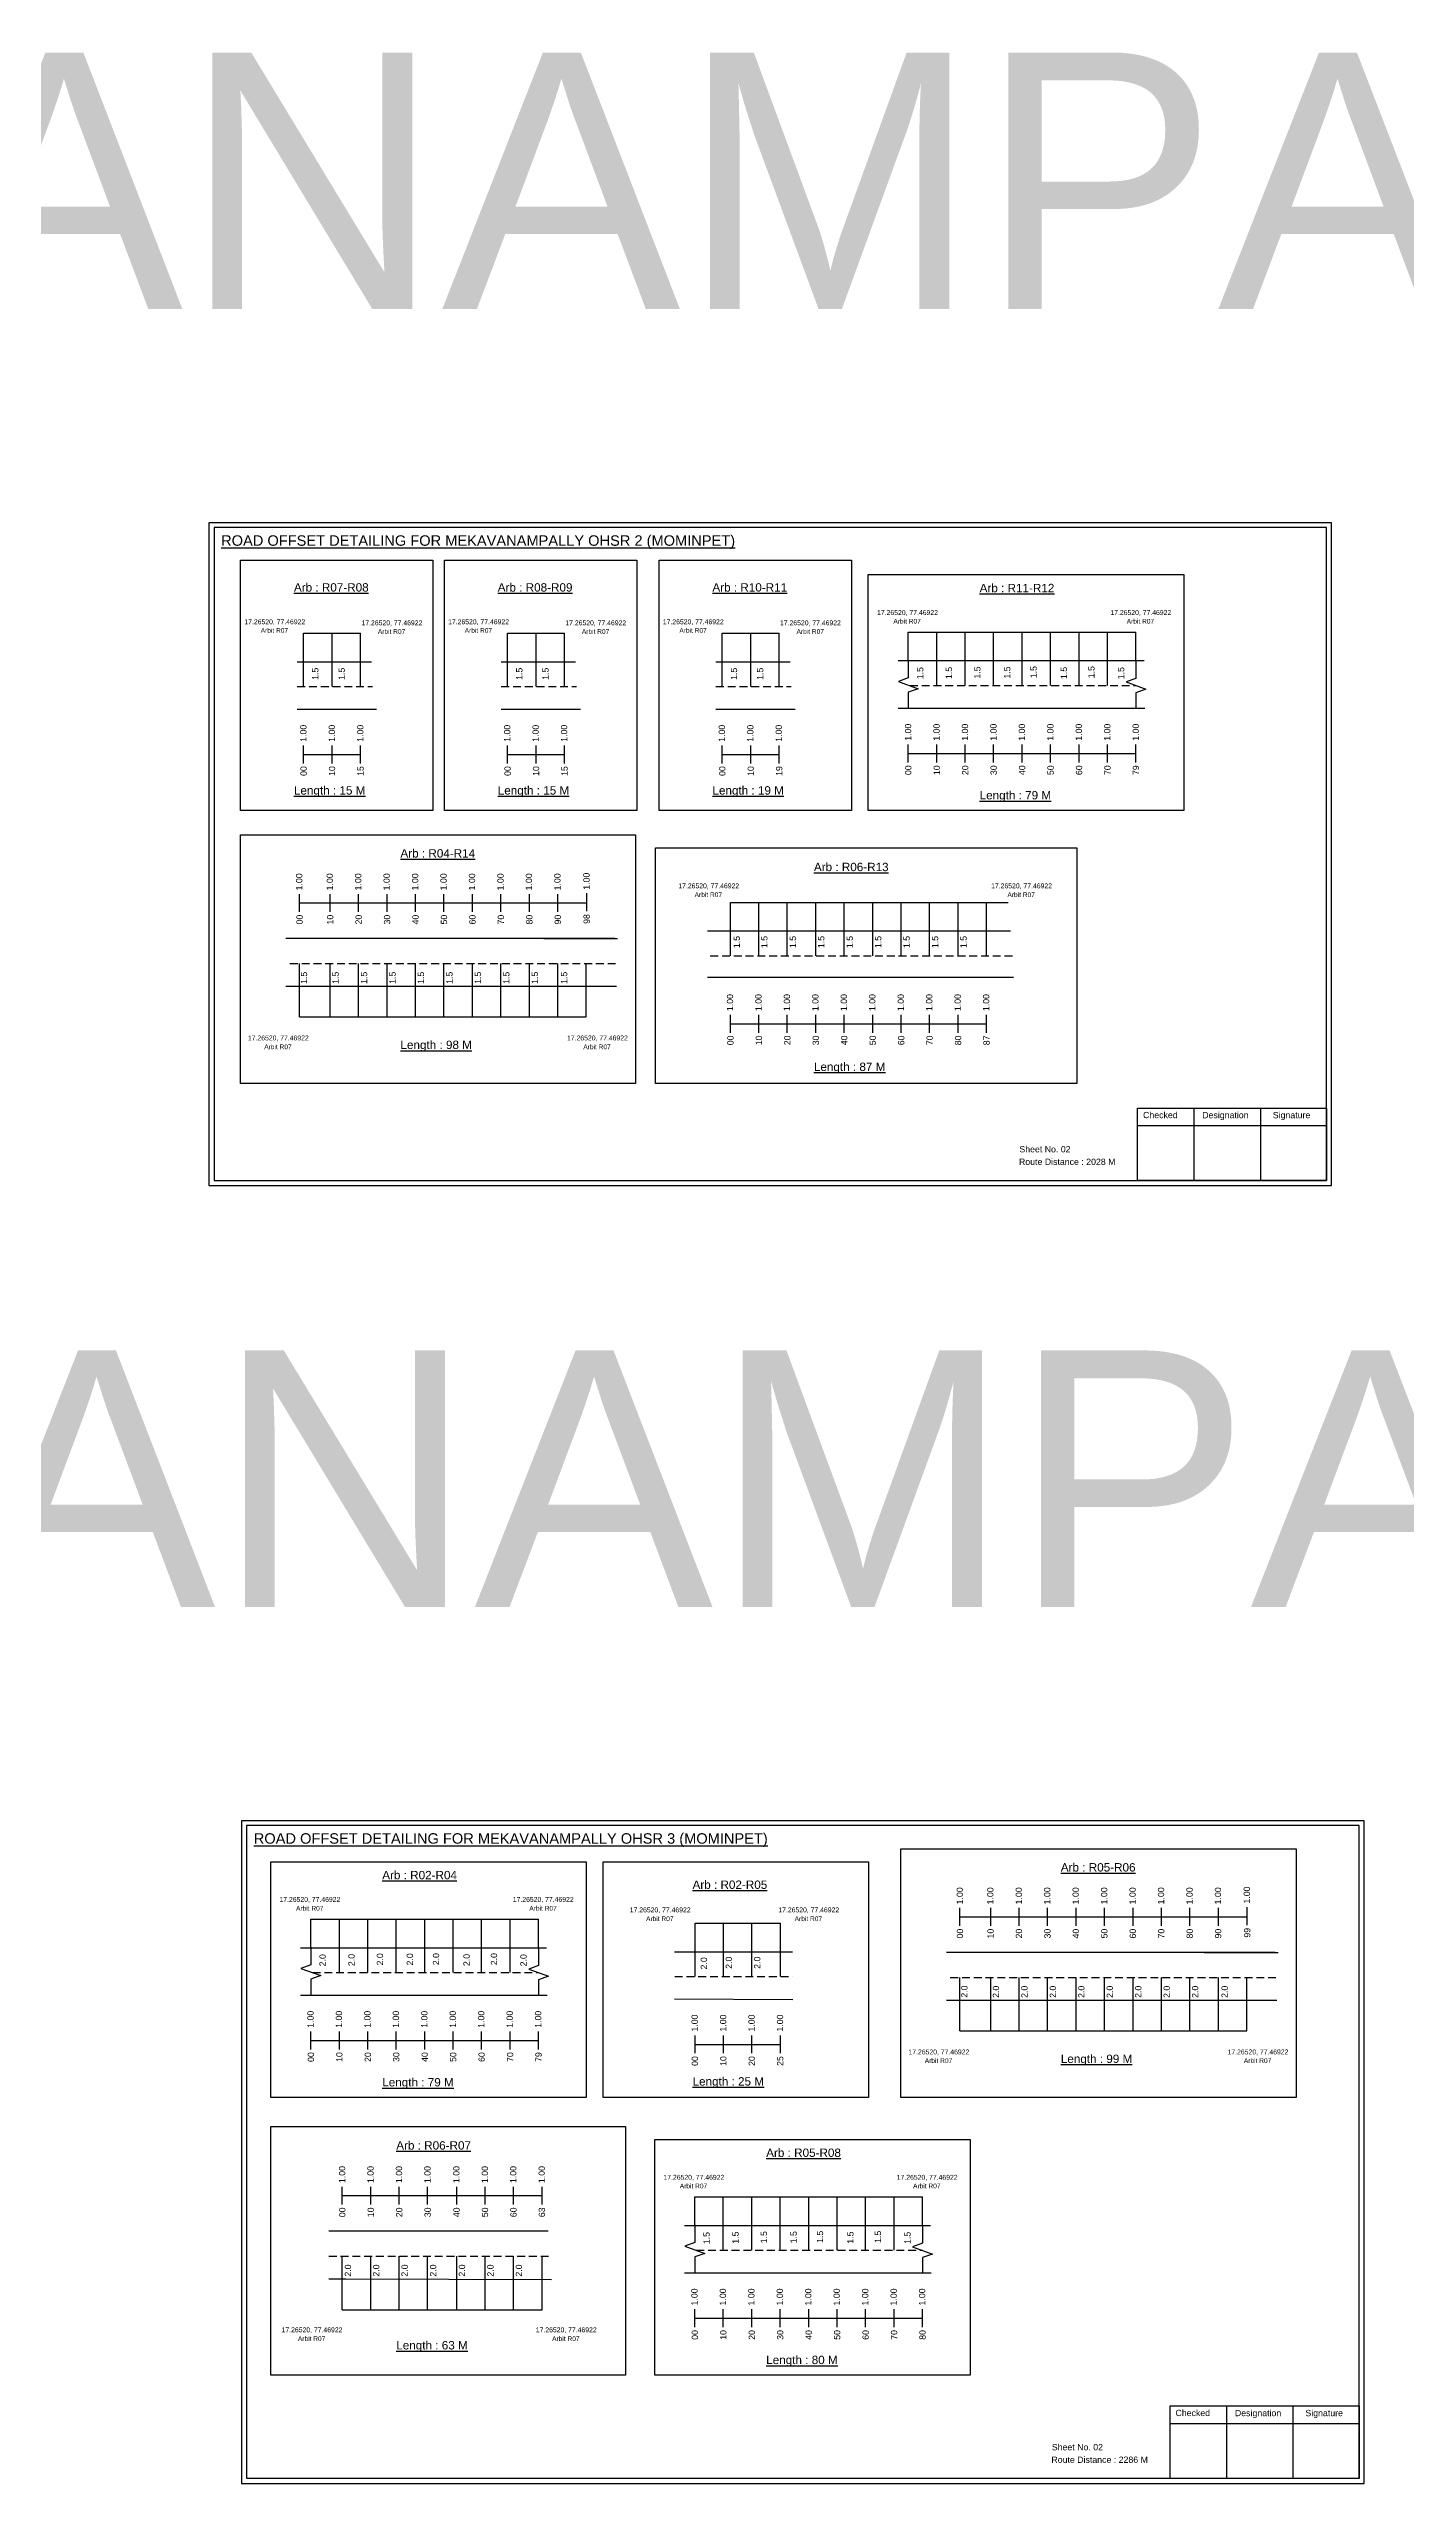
# Model space of a CAD drawing. Header units: inches. Extents: x -117 to 51867, y -12715 to 3423.
# Drawn here: x 7196 to 7845, y -1312 to -148 of the extents above; entities that cross this region are included whole.
import ezdxf

# ---------------------------------------------------------------- set-up
doc = ezdxf.new("R2010")
doc.units = ezdxf.units.IN
doc.header["$MEASUREMENT"] = 0
doc.linetypes.add('DASHED2', pattern=[0.375, 0.25, -0.125])
doc.layers.add('PDF_Geometry', color=7, linetype='Continuous')
doc.layers.add('PDF_Text', color=5, linetype='Continuous')
doc.styles.add('PDF Arial', font='arial.ttf')
doc.styles.get("Standard").update_dxf_attribs({"font": 'arial.ttf'})

msp = doc.modelspace()

# ---------------------------------------------------------------- linework, layer by layer
at = {"color": 5}
for p, q in [((7318.3, -427.5), (7345.5, -427.5)), ((7415.8, -427.5), (7443, -427.5)), ((7518.4, -427.5), (7545.6, -427.5)), ((7607.3, -427.1), (7716.1, -427.1)), ((7522.3, -556.3), (7655.1, -556.3)), ((7316.4, -611), (7453.4, -611)), ((7321.8, -1042.2), (7430.6, -1042.2)), ((7505.4, -1044), (7546.2, -1044)), ((7632, -1095.5), (7769.1, -1095.5)), ((7505.3, -1174.9), (7614.1, -1174.9)), ((7336.8, -1228.8), (7432.3, -1228.8))]:
    msp.add_line(p, q, dxfattribs=at)
for p, q in [((7318.3, -453.1), (7318.3, -427.5)), ((7331.9, -453.1), (7331.9, -427.5)), ((7345.5, -453.1), (7345.5, -427.5)), ((7415.8, -453.1), (7415.8, -427.5)), ((7429.4, -453.1), (7429.4, -427.5)), ((7443, -453.1), (7443, -427.5)), ((7518.4, -453.1), (7518.4, -427.5)), ((7532, -453.1), (7532, -427.5)), ((7545.6, -453.1), (7545.6, -427.5)), ((7607.3, -440.7), (7607.3, -427.1)), ((7620.9, -452.6), (7620.9, -427.1)), ((7634.5, -452.6), (7634.5, -427.1)), ((7648.1, -452.6), (7648.1, -427.1)), ((7661.7, -452.6), (7661.7, -427.1)), ((7675.3, -452.6), (7675.3, -427.1)), ((7688.9, -452.6), (7688.9, -427.1)), ((7702.5, -452.6), (7702.5, -427.1)), ((7716.1, -440.7), (7716.1, -427.1)), ((7315.3, -441.2), (7350.8, -441.2)), ((7412.8, -441.2), (7448.2, -441.2)), ((7515.4, -441.2), (7550.8, -441.2)), ((7602.4, -440.7), (7720, -440.7)), ((7315.3, -463.9), (7353.1, -463.9)), ((7412.8, -463.9), (7450.6, -463.9)), ((7515.4, -463.9), (7553.2, -463.9)), ((7602.5, -463.4), (7720.3, -463.4)), ((7522.3, -581.8), (7522.3, -556.3)), ((7535.9, -581.8), (7535.9, -556.3)), ((7549.5, -581.8), (7549.5, -556.3)), ((7563.1, -581.8), (7563.1, -556.3)), ((7576.7, -581.8), (7576.7, -556.3)), ((7590.3, -581.8), (7590.3, -556.3)), ((7603.9, -581.8), (7603.9, -556.3)), ((7617.5, -581.8), (7617.5, -556.3)), ((7631.1, -581.8), (7631.1, -556.3)), ((7644.7, -581.8), (7644.7, -556.3)), ((7511.4, -569.9), (7656.2, -569.9)), ((7467.1, -573.5), (7309.8, -573.5)), ((7433.1, -573.5), (7468.3, -573.5)), ((7316.4, -611), (7316.4, -585.4)), ((7331, -611), (7331, -585.4)), ((7344.6, -611), (7344.6, -585.4)), ((7358.2, -611), (7358.2, -585.4)), ((7371.8, -611), (7371.8, -585.4)), ((7385.4, -611), (7385.4, -585.4)), ((7399, -611), (7399, -585.4)), ((7412.6, -611), (7412.6, -585.4)), ((7426.2, -611), (7426.2, -585.4)), ((7439.8, -611), (7439.8, -585.4)), ((7453.4, -611), (7453.4, -585.4)), ((7657.6, -592.1), (7511.4, -592.1)), ((7309.8, -596.2), (7342, -596.2)), ((7342, -596.2), (7467.8, -596.2)), ((7321.8, -1055.8), (7321.8, -1042.2)), ((7335.4, -1067.7), (7335.4, -1042.2)), ((7349, -1067.7), (7349, -1042.2)), ((7362.6, -1067.7), (7362.6, -1042.2)), ((7376.2, -1067.7), (7376.2, -1042.2)), ((7389.8, -1067.7), (7389.8, -1042.2)), ((7403.4, -1067.7), (7403.4, -1042.2)), ((7417, -1067.7), (7417, -1042.2)), ((7430.6, -1055.8), (7430.6, -1042.2)), ((7505.4, -1069.5), (7505.4, -1044)), ((7519, -1069.5), (7519, -1044)), ((7532.6, -1069.5), (7532.6, -1044)), ((7546.2, -1069.5), (7546.2, -1044)), ((7316.8, -1055.8), (7434.4, -1055.8)), ((7495.5, -1057.7), (7552, -1057.7)), ((7782.7, -1058.1), (7625.5, -1058.1)), ((7748.7, -1058.1), (7784, -1058.1)), ((7632, -1095.5), (7632, -1070)), ((7646.7, -1095.5), (7646.7, -1070)), ((7660.3, -1095.5), (7660.3, -1070)), ((7673.9, -1095.5), (7673.9, -1070)), ((7687.5, -1095.5), (7687.5, -1070)), ((7701.1, -1095.5), (7701.1, -1070)), ((7714.7, -1095.5), (7714.7, -1070)), ((7728.3, -1095.5), (7728.3, -1070)), ((7741.9, -1095.5), (7741.9, -1070)), ((7755.5, -1095.5), (7755.5, -1070)), ((7769.1, -1095.5), (7769.1, -1070)), ((7316.9, -1078.5), (7434.7, -1078.5)), ((7495.5, -1080.3), (7552.2, -1080.5)), ((7625.5, -1080.8), (7657.6, -1080.8)), ((7657.6, -1080.8), (7783.4, -1080.8)), ((7505.3, -1188.5), (7505.3, -1174.9)), ((7518.9, -1200.4), (7518.9, -1174.9)), ((7532.5, -1200.4), (7532.5, -1174.9)), ((7546.1, -1200.4), (7546.1, -1174.9)), ((7559.7, -1200.4), (7559.7, -1174.9)), ((7573.3, -1200.4), (7573.3, -1174.9)), ((7586.9, -1200.4), (7586.9, -1174.9)), ((7600.5, -1200.4), (7600.5, -1174.9)), ((7614.1, -1188.6), (7614.1, -1174.9)), ((7435.2, -1191.3), (7330.4, -1191.3)), ((7500.3, -1188.6), (7617.9, -1188.5)), ((7336.8, -1228.8), (7336.8, -1203.2)), ((7350.4, -1228.8), (7350.4, -1203.2)), ((7364, -1228.8), (7364, -1203.2)), ((7377.6, -1228.8), (7377.6, -1203.2)), ((7391.5, -1228.8), (7391.5, -1203.2)), ((7405.1, -1228.8), (7405.1, -1203.2)), ((7418.7, -1228.8), (7418.7, -1203.2)), ((7432.3, -1228.8), (7432.3, -1203.2)), ((7330.4, -1214), (7338.5, -1214)), ((7338.5, -1214), (7436.8, -1214.3)), ((7500.4, -1211.2), (7618.2, -1211.2))]:
    msp.add_line(p, q)
at = {"linetype": 'DASHED2', "ltscale": 15}
for p, q in [((7315.3, -453.1), (7351.2, -453.1)), ((7412.8, -453.1), (7448.7, -453.1)), ((7515.4, -453.1), (7551.3, -453.1)), ((7608.1, -452.6), (7716.1, -452.6)), ((7311.8, -585.4), (7468.1, -585.4)), ((7512.7, -581.8), (7657.1, -581.8)), ((7322.6, -1067.7), (7430.6, -1067.7)), ((7495.7, -1069.5), (7552, -1069.5)), ((7627.4, -1070), (7783.7, -1070)), ((7330.4, -1203.2), (7435.8, -1203.2)), ((7506, -1200.4), (7614.1, -1200.4))]:
    msp.add_line(p, q, dxfattribs=at)
at = {"color": 217, "true_color": 0x93278f}
for p, q in [((7318.3, -489.8), (7318.3, -481.2)), ((7318.3, -485.5), (7345.5, -485.5)), ((7331.9, -489.8), (7331.9, -481.2)), ((7345.5, -489.8), (7345.5, -481.2)), ((7415.8, -489.8), (7415.8, -481.2)), ((7415.8, -485.5), (7443, -485.5)), ((7429.4, -489.8), (7429.4, -481.2)), ((7443, -489.8), (7443, -481.2)), ((7518.4, -489.8), (7518.4, -481.2)), ((7518.4, -485.5), (7545.6, -485.5)), ((7532, -489.8), (7532, -481.2)), ((7545.6, -489.8), (7545.6, -481.2)), ((7607.3, -489.3), (7607.3, -480.8)), ((7607.3, -485.1), (7716.1, -485.1)), ((7620.9, -489.3), (7620.9, -480.8)), ((7634.5, -489.3), (7634.5, -480.8)), ((7648.1, -489.3), (7648.1, -480.8)), ((7661.7, -489.3), (7661.7, -480.8)), ((7675.3, -489.3), (7675.3, -480.8)), ((7688.9, -489.3), (7688.9, -480.8)), ((7702.5, -489.3), (7702.5, -480.8)), ((7716.1, -489.3), (7716.1, -480.8)), ((7316.4, -560.8), (7316.4, -552.3)), ((7316.4, -556.5), (7453.6, -556.5)), ((7331, -560.8), (7331, -552.3)), ((7344.6, -560.8), (7344.6, -552.3)), ((7358.2, -560.8), (7358.2, -552.3)), ((7371.8, -560.8), (7371.8, -552.3)), ((7385.4, -560.8), (7385.4, -552.3)), ((7399, -560.8), (7399, -552.3)), ((7412.6, -560.8), (7412.6, -552.3)), ((7426.2, -560.8), (7426.2, -552.3)), ((7439.8, -560.8), (7439.8, -552.3)), ((7453.6, -560.5), (7453.6, -551.9)), ((7522.3, -618.5), (7522.3, -610)), ((7522.3, -614.2), (7644.7, -614.2)), ((7535.9, -618.5), (7535.9, -610)), ((7549.5, -618.5), (7549.5, -610)), ((7563.1, -618.5), (7563.1, -610)), ((7576.7, -618.5), (7576.7, -610)), ((7590.3, -618.5), (7590.3, -610)), ((7603.9, -618.5), (7603.9, -610)), ((7617.5, -618.5), (7617.5, -610)), ((7631.1, -618.5), (7631.1, -610)), ((7644.7, -618.5), (7644.7, -610)), ((7632, -1045.3), (7632, -1036.8)), ((7632, -1041.1), (7769.3, -1041)), ((7646.7, -1045.3), (7646.7, -1036.8)), ((7660.3, -1045.3), (7660.3, -1036.8)), ((7673.9, -1045.3), (7673.9, -1036.8)), ((7687.5, -1045.3), (7687.5, -1036.8)), ((7701.1, -1045.3), (7701.1, -1036.8)), ((7714.7, -1045.3), (7714.7, -1036.8)), ((7728.3, -1045.3), (7728.3, -1036.8)), ((7741.9, -1045.3), (7741.9, -1036.8)), ((7755.5, -1045.3), (7755.5, -1036.8)), ((7769.3, -1045), (7769.3, -1036.5)), ((7321.8, -1104.4), (7321.8, -1095.8)), ((7321.8, -1100.1), (7430.6, -1100.1)), ((7335.4, -1104.4), (7335.4, -1095.8)), ((7349, -1104.4), (7349, -1095.8)), ((7362.6, -1104.4), (7362.6, -1095.8)), ((7376.2, -1104.4), (7376.2, -1095.8)), ((7389.8, -1104.4), (7389.8, -1095.8)), ((7403.4, -1104.4), (7403.4, -1095.8)), ((7417, -1104.4), (7417, -1095.8)), ((7430.6, -1104.4), (7430.6, -1095.8)), ((7505.4, -1106.2), (7505.4, -1097.7)), ((7505.4, -1102), (7546.2, -1102)), ((7519, -1106.2), (7519, -1097.7)), ((7532.6, -1106.2), (7532.6, -1097.7)), ((7546.2, -1106.2), (7546.2, -1097.7)), ((7336.8, -1178.6), (7336.8, -1170.1)), ((7336.8, -1174.3), (7432.3, -1174.3)), ((7350.4, -1178.6), (7350.4, -1170.1)), ((7364, -1178.6), (7364, -1170.1)), ((7377.6, -1178.6), (7377.6, -1170.1)), ((7391.5, -1178.6), (7391.5, -1170.1)), ((7405.1, -1178.6), (7405.1, -1170.1)), ((7418.7, -1178.6), (7418.7, -1170.1)), ((7432.3, -1178.6), (7432.3, -1170.1)), ((7505.3, -1237.1), (7505.3, -1228.6)), ((7505.3, -1232.9), (7614.1, -1232.9)), ((7518.9, -1237.1), (7518.9, -1228.6)), ((7532.5, -1237.1), (7532.5, -1228.6)), ((7546.1, -1237.1), (7546.1, -1228.6)), ((7559.7, -1237.1), (7559.7, -1228.6)), ((7573.3, -1237.1), (7573.3, -1228.6)), ((7586.9, -1237.1), (7586.9, -1228.6)), ((7600.5, -1237.1), (7600.5, -1228.6)), ((7614.1, -1237.1), (7614.1, -1228.6))]:
    msp.add_line(p, q, dxfattribs=at)
for points in [[(7288.1, -392.7), (7380.1, -392.7), (7380.1, -512.3), (7288.1, -512.3)], [(7385.6, -392.7), (7477.5, -392.7), (7477.5, -512.3), (7385.6, -512.3)], [(7488.2, -392.7), (7580.1, -392.7), (7580.1, -512.3), (7488.2, -512.3)], [(7588.1, -399.6), (7739, -399.6), (7739, -512.3), (7588.1, -512.3)], [(7288.1, -524), (7477, -524), (7477, -642.8), (7288.1, -642.8)], [(7486.5, -530.1), (7687.8, -530.1), (7687.8, -642.8), (7486.5, -642.8)], [(7603.8, -1008.5), (7792.7, -1008.5), (7792.7, -1127.4), (7603.8, -1127.4)], [(7302.6, -1014.7), (7453.4, -1014.7), (7453.4, -1127.4), (7302.6, -1127.4)], [(7461.5, -1014.7), (7588.3, -1014.7), (7588.3, -1127.4), (7461.5, -1127.4)], [(7302.6, -1141.3), (7472.2, -1141.3), (7472.2, -1260.1), (7302.6, -1260.1)], [(7486.1, -1147.4), (7636.9, -1147.4), (7636.9, -1260.1), (7486.1, -1260.1)]]:
    msp.add_lwpolyline(points, close=True)
at = {"linetype": 'Continuous'}
for points in [[(7607.3, -440.5), (7607.3, -448.9), (7602.6, -450.6), (7612.1, -454.1), (7607.3, -455.8), (7607.3, -463.1)], [(7716.1, -440.7), (7716.1, -449.2), (7711.4, -450.9), (7720.9, -454.4), (7716.1, -456.1), (7716.1, -463.4)], [(7321.8, -1055.5), (7321.8, -1064), (7317, -1065.7), (7326.5, -1069.1), (7321.8, -1070.9), (7321.8, -1078.2)], [(7430.6, -1055.8), (7430.6, -1064.3), (7425.9, -1066), (7435.3, -1069.4), (7430.6, -1071.2), (7430.6, -1078.5)], [(7505.3, -1188.3), (7505.3, -1196.7), (7500.5, -1198.4), (7510, -1201.9), (7505.3, -1203.6), (7505.3, -1211)], [(7614.1, -1188.6), (7614.1, -1197), (7609.3, -1198.7), (7618.8, -1202.2), (7614.1, -1203.9), (7614.1, -1211.2)]]:
    msp.add_lwpolyline(points, dxfattribs=at)
at = {"layer": 'PDF_Geometry'}
for points in [[(7273.1, -374.8), (7273.1, -691.5), (7809.6, -691.5), (7809.6, -374.8)], [(7275.5, -377.1), (7275.5, -689.1), (7807.2, -689.1), (7807.2, -377.1)], [(7288.7, -995.1), (7288.7, -1311.8), (7825.2, -1311.8), (7825.2, -995.1)], [(7291, -997.4), (7291, -1309.4), (7822.8, -1309.4), (7822.8, -997.4)]]:
    msp.add_lwpolyline(points, close=True, dxfattribs=at)
at = {"layer": 'PDF_Geometry', "color": 242, "true_color": 0xcc1f26}
for points in [[(7807.2, -689.2), (7716.9, -689.2), (7716.9, -654.5), (7807.2, -654.5)], [(7822.8, -1309.5), (7732.4, -1309.5), (7732.4, -1274.8), (7822.8, -1274.8)]]:
    msp.add_lwpolyline(points, close=True, dxfattribs=at)
for points in [[(7716.9, -662.9), (7807.2, -662.9)], [(7743.8, -654.5), (7743.8, -689.2)], [(7775.6, -654.5), (7775.6, -689.2)], [(7759.4, -1274.8), (7759.4, -1309.5)], [(7791.1, -1274.8), (7791.1, -1309.5)], [(7732.4, -1283.2), (7822.8, -1283.2)]]:
    msp.add_lwpolyline(points, dxfattribs=at)

# ---------------------------------------------------------------- texts
for s, height, p in [('MEKAVANAMPALLY 2', 122.535, (6547.3, -272.6)), ('Sheet No. 02', 3, (7660.4, -675.7)), ('Route Distance : 2028 M', 3, (7660.2, -681.7)), ('MEKAVANAMPALLY 3', 122.535, (6562.9, -892.9)), ('Sheet No. 02', 3, (7675.9, -1296)), ('Route Distance : 2286 M', 3, (7675.7, -1302))]:
    msp.add_text(s, height=height).set_placement(p)
at = {"color": 242, "true_color": 0xcd2027}
for s, height, p in [('%%UROAD OFFSET DETAILING FOR MEKAVANAMPALLY OHSR 2 (MOMINPET)', 5, (7278.9, -385.8)), ('%%UArb : R07-R08', 4, (7313.7, -407.7)), ('%%UArb : R08-R09', 4, (7411.1, -407.7)), ('%%UArb : R10-R11', 4, (7513.7, -407.7)), ('%%UArb : R11-R12', 4, (7641.4, -408)), ('%%ULength : 15 M', 4, (7313.7, -504.7)), ('%%ULength : 15 M', 4, (7411.1, -504.7)), ('%%ULength : 19 M', 4, (7513.7, -504.7)), ('%%ULength : 79 M', 4, (7641.4, -507)), ('%%UArb : R04-R14', 4, (7364.6, -534.8)), ('%%UArb : R06-R13', 4, (7562.2, -541.3)), ('%%ULength : 98 M', 4, (7364.6, -626.3)), ('%%ULength : 87 M', 4, (7562.2, -636.8)), ('%%UROAD OFFSET DETAILING FOR MEKAVANAMPALLY OHSR 3 (MOMINPET)', 5, (7294.5, -1006.1)), ('%%UArb : R02-R04', 4, (7355.9, -1023.1)), ('%%UArb : R02-R05', 4, (7504.2, -1027.7)), ('%%UArb : R05-R06', 4, (7680.2, -1019.4)), ('%%ULength : 99 M', 4, (7680.2, -1110.9)), ('%%ULength : 79 M', 4, (7355.9, -1122.1)), ('%%ULength : 25 M', 4, (7504.2, -1121.7)), ('%%UArb : R06-R07', 4, (7362.6, -1152.3)), ('%%UArb : R05-R08', 4, (7539.4, -1155.8)), ('%%ULength : 63 M', 4, (7362.6, -1247.8)), ('%%ULength : 80 M', 4, (7539.4, -1254.8))]:
    msp.add_text(s, height=height, dxfattribs=at).set_placement(p)
at = {"color": 5}
for s, height, p in [('17.26520, 77.46922', 2.34, (7592.4, -418.9)), ('17.26520, 77.46922', 2.34, (7703.9, -418.9)), ('17.26520, 77.46922', 2.34, (7290, -423.3)), ('Arbit R07', 2.25, (7297.8, -427.4)), ('17.26520, 77.46922', 2.34, (7346, -423.8)), ('Arbit R07', 2.25, (7353.8, -427.9)), ('17.26520, 77.46922', 2.34, (7387.4, -423.3)), ('Arbit R07', 2.25, (7395.3, -427.4)), ('17.26520, 77.46922', 2.34, (7443.4, -423.8)), ('Arbit R07', 2.25, (7451.3, -427.9)), ('17.26520, 77.46922', 2.34, (7490, -423.3)), ('Arbit R07', 2.25, (7497.9, -427.4)), ('17.26520, 77.46922', 2.34, (7546, -423.8)), ('Arbit R07', 2.25, (7553.9, -427.9)), ('Arbit R07', 2.25, (7600.2, -423)), ('Arbit R07', 2.25, (7711.7, -423)), ('17.26520, 77.46922', 2.34, (7497.4, -549.5)), ('Arbit R07', 2.25, (7505.2, -553.7)), ('17.26520, 77.46922', 2.34, (7646.9, -549.5)), ('Arbit R07', 2.25, (7654.7, -553.7)), ('17.26520, 77.46922', 2.34, (7291.7, -622.2)), ('Arbit R07', 2.25, (7299.5, -626.4)), ('17.26520, 77.46922', 2.34, (7444.2, -622.2)), ('Arbit R07', 2.25, (7452, -626.4)), ('17.26520, 77.46922', 2.34, (7306.8, -1033.9)), ('17.26520, 77.46922', 2.34, (7418.3, -1033.9)), ('Arbit R07', 2.25, (7314.7, -1038.1)), ('Arbit R07', 2.25, (7426.2, -1038.1)), ('17.26520, 77.46922', 2.34, (7474.2, -1038.9)), ('Arbit R07', 2.25, (7482, -1043.1)), ('17.26520, 77.46922', 2.34, (7545.2, -1038.9)), ('Arbit R07', 2.25, (7553, -1043.1)), ('17.26520, 77.46922', 2.34, (7607.4, -1106.8)), ('17.26520, 77.46922', 2.34, (7759.9, -1106.8)), ('Arbit R07', 2.25, (7615.2, -1110.9)), ('Arbit R07', 2.25, (7767.7, -1110.9)), ('17.26520, 77.46922', 2.34, (7490.3, -1166.7)), ('Arbit R07', 2.25, (7498.1, -1170.8)), ('17.26520, 77.46922', 2.34, (7601.8, -1166.7)), ('Arbit R07', 2.25, (7609.6, -1170.8)), ('17.26520, 77.46922', 2.34, (7307.8, -1239.6)), ('Arbit R07', 2.25, (7315.6, -1243.8)), ('17.26520, 77.46922', 2.34, (7429.3, -1239.6)), ('Arbit R07', 2.25, (7437.1, -1243.8))]:
    msp.add_text(s, height=height, dxfattribs=at).set_placement(p)
for s, p in [('1.5', (7325.4, -449.9)), ('1.5', (7338, -449.9)), ('1.5', (7422.9, -449.9)), ('1.5', (7435.4, -449.9)), ('1.5', (7525.5, -449.9)), ('1.5', (7538, -449.9)), ('1.5', (7614.5, -449.6)), ('1.5', (7628.2, -449.5)), ('1.5', (7641.8, -449.3)), ('1.5', (7656.1, -449.3)), ('1.5', (7668.7, -449.1)), ('1.5', (7683.2, -449.5)), ('1.5', (7696.3, -449.1)), ('1.5', (7710.5, -449.6)), ('1.5', (7526.8, -578.1)), ('1.5', (7540, -578.1)), ('1.5', (7553.6, -578.1)), ('1.5', (7567.2, -578.1)), ('1.5', (7580.8, -578.1)), ('1.5', (7594.4, -578.1)), ('1.5', (7608, -578.1)), ('1.5', (7621.6, -578.1)), ('1.5', (7635.2, -578.1)), ('1.5', (7320, -595.2)), ('1.5', (7335.1, -595.2)), ('1.5', (7348.7, -595.2)), ('1.5', (7362.3, -595.2)), ('1.5', (7375.9, -595.2)), ('1.5', (7389.5, -595.2)), ('1.5', (7403.1, -595.2)), ('1.5', (7416.7, -595.2)), ('1.5', (7430.3, -595.2)), ('1.5', (7444.3, -595.2)), ('2.0', (7356.3, -1064.3)), ('2.0', (7370.6, -1064.3)), ('2.0', (7383.1, -1064.2)), ('2.0', (7410.8, -1064.2)), ('2.0', (7328.9, -1064.7)), ('2.0', (7342.7, -1064.6)), ('2.0', (7397.7, -1064.6)), ('2.0', (7424.9, -1064.7)), ('2.0', (7511.1, -1066.2)), ('2.0', (7523, -1065.9)), ('2.0', (7536.6, -1065.9)), ('2.0', (7635.6, -1079.7)), ('2.0', (7650.7, -1079.8)), ('2.0', (7664.3, -1079.8)), ('2.0', (7677.9, -1079.8)), ('2.0', (7691.5, -1079.8)), ('2.0', (7705.1, -1079.8)), ('2.0', (7718.7, -1079.8)), ('2.0', (7732.3, -1079.8)), ('2.0', (7745.9, -1079.8)), ('2.0', (7760, -1079.8)), ('1.5', (7512.4, -1197.5)), ('1.5', (7526.2, -1197.3)), ('1.5', (7539.8, -1197.1)), ('1.5', (7554, -1197.1)), ('1.5', (7566.6, -1196.9)), ('1.5', (7581.1, -1197.3)), ('1.5', (7594.3, -1196.9)), ('1.5', (7608.4, -1197.4)), ('2.0', (7341, -1213)), ('2.0', (7354.5, -1213)), ('2.0', (7368.1, -1213)), ('2.0', (7381.7, -1213)), ('2.0', (7395.5, -1213)), ('2.0', (7409.1, -1213)), ('2.0', (7422.7, -1213))]:
    msp.add_text(s, height=3, rotation=90).set_placement(p)
at = {"color": 217, "true_color": 0x93278f}
for s, p in [('1.00', (7319.7, -479.5)), ('1.00', (7333.3, -479.5)), ('1.00', (7346.9, -479.5)), ('1.00', (7417.1, -479.5)), ('1.00', (7430.7, -479.5)), ('1.00', (7444.3, -479.5)), ('1.00', (7519.7, -479.5)), ('1.00', (7533.3, -479.5)), ('1.00', (7546.9, -479.5)), ('1.00', (7608.7, -479)), ('1.00', (7622.3, -479)), ('1.00', (7635.9, -479)), ('1.00', (7649.5, -479)), ('1.00', (7663.1, -479)), ('1.00', (7676.7, -479)), ('1.00', (7690.3, -479)), ('1.00', (7703.9, -479)), ('1.00', (7717.5, -479)), ('00', (7319.8, -495.8)), ('10', (7333.4, -495.8)), ('15', (7347, -495.8)), ('00', (7417.3, -495.8)), ('10', (7430.9, -495.8)), ('15', (7444.5, -495.8)), ('00', (7519.9, -495.8)), ('10', (7533.5, -495.8)), ('19', (7547.1, -495.8)), ('00', (7608.8, -495.4)), ('10', (7622.4, -495.4)), ('20', (7636, -495.4)), ('30', (7649.6, -495.4)), ('40', (7663.2, -495.4)), ('50', (7676.8, -495.4)), ('60', (7690.4, -495.4)), ('70', (7704, -495.4)), ('79', (7717.6, -495.4)), ('1.00', (7317.7, -550.5)), ('1.00', (7332.3, -550.5)), ('1.00', (7345.9, -550.5)), ('1.00', (7359.5, -550.5)), ('1.00', (7373.1, -550.5)), ('1.00', (7386.7, -550.5)), ('1.00', (7400.3, -550.5)), ('1.00', (7413.9, -550.5)), ('1.00', (7427.5, -550.5)), ('1.00', (7441.1, -550.5)), ('1.00', (7455, -550.2)), ('00', (7317.9, -566.8)), ('10', (7332.5, -566.8)), ('20', (7346.1, -566.8)), ('30', (7359.7, -566.8)), ('40', (7373.3, -566.8)), ('50', (7386.9, -566.8)), ('60', (7400.5, -566.8)), ('70', (7414.1, -566.8)), ('80', (7427.7, -566.8)), ('90', (7441.3, -566.8)), ('98', (7455.1, -566.5)), ('1.00', (7523.6, -608.2)), ('1.00', (7537.2, -608.2)), ('1.00', (7550.8, -608.2)), ('1.00', (7564.4, -608.2)), ('1.00', (7578, -608.2)), ('1.00', (7591.6, -608.2)), ('1.00', (7605.2, -608.2)), ('1.00', (7618.8, -608.2)), ('1.00', (7632.4, -608.2)), ('1.00', (7646, -608.2)), ('00', (7523.8, -624.5)), ('10', (7537.4, -624.5)), ('20', (7551, -624.5)), ('30', (7564.6, -624.5)), ('40', (7578.2, -624.5)), ('50', (7591.8, -624.5)), ('60', (7605.4, -624.5)), ('70', (7619, -624.5)), ('80', (7632.6, -624.5)), ('87', (7646.2, -624.5)), ('1.00', (7633.4, -1035.1)), ('1.00', (7648, -1035.1)), ('1.00', (7661.6, -1035.1)), ('1.00', (7675.2, -1035.1)), ('1.00', (7688.8, -1035.1)), ('1.00', (7702.4, -1035.1)), ('1.00', (7716, -1035.1)), ('1.00', (7729.6, -1035.1)), ('1.00', (7743.2, -1035.1)), ('1.00', (7756.8, -1035.1)), ('1.00', (7770.6, -1034.7)), ('00', (7633.5, -1051.4)), ('10', (7648.1, -1051.4)), ('20', (7661.7, -1051.4)), ('30', (7675.3, -1051.4)), ('40', (7688.9, -1051.4)), ('50', (7702.5, -1051.4)), ('60', (7716.1, -1051.4)), ('70', (7729.7, -1051.4)), ('80', (7743.3, -1051.4)), ('90', (7756.9, -1051.4)), ('99', (7770.8, -1051)), ('1.00', (7323.1, -1094.1)), ('1.00', (7336.7, -1094.1)), ('1.00', (7350.3, -1094.1)), ('1.00', (7363.9, -1094.1)), ('1.00', (7377.5, -1094.1)), ('1.00', (7391.1, -1094.1)), ('1.00', (7404.7, -1094.1)), ('1.00', (7418.3, -1094.1)), ('1.00', (7431.9, -1094.1)), ('1.00', (7506.7, -1095.9)), ('1.00', (7520.3, -1095.9)), ('1.00', (7533.9, -1095.9)), ('1.00', (7547.5, -1095.9)), ('00', (7323.3, -1110.4)), ('10', (7336.9, -1110.4)), ('20', (7350.5, -1110.4)), ('30', (7364.1, -1110.4)), ('40', (7377.7, -1110.4)), ('50', (7391.3, -1110.4)), ('60', (7404.9, -1110.4)), ('70', (7418.5, -1110.4)), ('79', (7432.1, -1110.4)), ('00', (7506.8, -1112.3)), ('10', (7520.4, -1112.3)), ('20', (7534, -1112.3)), ('25', (7547.6, -1112.3)), ('1.00', (7338.2, -1168.3)), ('1.00', (7351.8, -1168.3)), ('1.00', (7365.4, -1168.3)), ('1.00', (7379, -1168.3)), ('1.00', (7392.8, -1168.3)), ('1.00', (7406.4, -1168.3)), ('1.00', (7420, -1168.3)), ('1.00', (7433.6, -1168.3)), ('00', (7338.3, -1184.6)), ('10', (7351.9, -1184.6)), ('20', (7365.5, -1184.6)), ('30', (7379.1, -1184.6)), ('40', (7392.9, -1184.6)), ('50', (7406.5, -1184.6)), ('60', (7420.1, -1184.6)), ('63', (7433.7, -1184.6)), ('1.00', (7506.6, -1226.8)), ('1.00', (7520.2, -1226.8)), ('1.00', (7533.8, -1226.8)), ('1.00', (7547.4, -1226.8)), ('1.00', (7561, -1226.8)), ('1.00', (7574.6, -1226.8)), ('1.00', (7588.2, -1226.8)), ('1.00', (7601.8, -1226.8)), ('1.00', (7615.4, -1226.8)), ('00', (7506.8, -1243.2)), ('10', (7520.4, -1243.2)), ('20', (7534, -1243.2)), ('30', (7547.6, -1243.2)), ('40', (7561.2, -1243.2)), ('50', (7574.8, -1243.2)), ('60', (7588.4, -1243.2)), ('70', (7602, -1243.2)), ('80', (7615.6, -1243.2))]:
    msp.add_text(s, height=3, rotation=90, dxfattribs=at).set_placement(p)
at = {"layer": 'PDF_Text', "color": 7, "attachment_point": 7, "style": 'PDF Arial'}
for s, insert, char_height in [('Checked', (7719.5, -659.4), 3), ('Designation', (7747.8, -660.3), 3.001), ('Signature', (7781.5, -660.3), 3), ('Checked', (7735, -1279.7), 3), ('Designation', (7763.4, -1280.6), 3.001), ('Signature', (7797.1, -1280.6), 3)]:
    msp.add_mtext(s, dxfattribs=dict(at, insert=insert, char_height=char_height))

doc.saveas('drawing.dxf')
